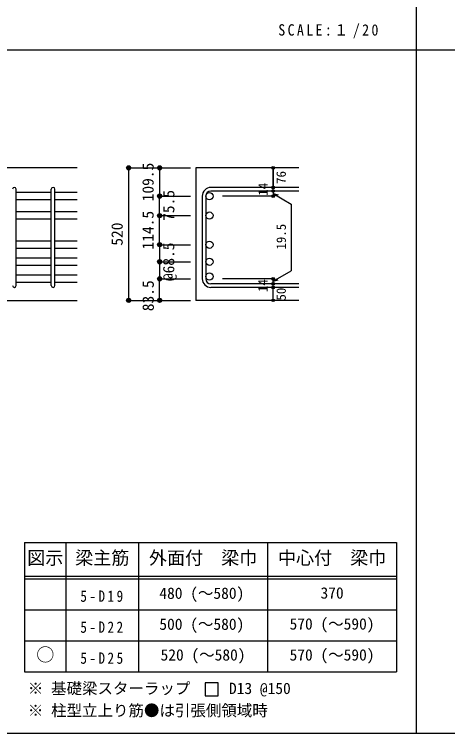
# Model space of a CAD drawing. Units: millimetres at full size, sheet at 1:20. Extents: x -3982 to 3969, y -2797 to 2801.
# Drawn here: x -2307 to -628, y -2797 to -10 of the extents above; entities that cross this region are included whole.
import ezdxf
from ezdxf.enums import TextEntityAlignment as Align

# ---------------------------------------------------------------- set-up
doc = ezdxf.new("R2010")
doc.units = ezdxf.units.MM
doc.header["$LTSCALE"] = 20
doc.header["$PDMODE"] = 32
doc.header["$PDSIZE"] = 10
for name, color, linetype in [('6-1_躯体線', 2, 'Continuous'), ('6-5_梁主筋', 7, 'Continuous'), ('6-6_S.T.P.', 7, 'Continuous'), ('6-7_文字', 7, 'Continuous'), ('6-D_寸法', 4, 'Continuous'), ('6-E_枠', 7, 'Continuous'), ('F-0_枠', 6, 'Continuous')]:
    doc.layers.add(name, color=color, linetype=linetype)
doc.styles.add('ＭＳ ゴシック', font='')
doc.styles.get('ＭＳ ゴシック').set_extended_font_data('MS Gothic')

msp = doc.modelspace()

# ---------------------------------------------------------------- linework, layer by layer
at = {"layer": '6-1_躯体線'}
for p, q in [((-2063.87, -604.67), (-3263.87, -604.67)), ((-1203.87, -604.67), (-1603.87, -604.67)), ((-1603.87, -604.67), (-1603.87, -1118.17)), ((-2463.87, -1118.17), (-2063.87, -1118.17)), ((-1203.87, -1118.17), (-1603.87, -1118.17))]:
    msp.add_line(p, q, dxfattribs=at)
at = {"layer": '6-5_梁主筋'}
for p, q in [((-2163.87, -700.28), (-2299.87, -700.28)), ((-2063.87, -700.28), (-2149.87, -700.28)), ((-2163.87, -728.28), (-2299.87, -728.28)), ((-2063.87, -728.28), (-2149.87, -728.28)), ((-2163.87, -775.67), (-2299.87, -775.67)), ((-2063.87, -775.67), (-2149.87, -775.67)), ((-2163.87, -803.67), (-2299.87, -803.67)), ((-2063.87, -803.67), (-2149.87, -803.67)), ((-2163.87, -888.67), (-2299.87, -888.67)), ((-2063.87, -888.67), (-2149.87, -888.67)), ((-2163.87, -916.67), (-2299.87, -916.67)), ((-2063.87, -916.67), (-2149.87, -916.67)), ((-2163.87, -954.67), (-2299.87, -954.67)), ((-2063.87, -954.67), (-2149.87, -954.67)), ((-2163.87, -982.67), (-2299.87, -982.67)), ((-2063.87, -982.67), (-2149.87, -982.67)), ((-2163.87, -1020.67), (-2299.87, -1020.67)), ((-2063.87, -1020.67), (-2149.87, -1020.67)), ((-2163.87, -1048.67), (-2299.87, -1048.67)), ((-2063.87, -1048.67), (-2149.87, -1048.67))]:
    msp.add_line(p, q, dxfattribs=at)
at = {"layer": '6-5_梁主筋', "color": 3}
for centre in [(-1550.87, -714.28), (-1550.87, -789.67), (-1550.87, -902.67), (-1550.87, -968.67), (-1550.87, -1025.67)]:
    msp.add_circle(centre, 14, dxfattribs=at)
at = {"layer": '6-6_S.T.P.'}
for p, q in [((-2299.87, -1061.17), (-2299.87, -687.78)), ((-2163.87, -1061.17), (-2163.87, -687.78)), ((-2149.87, -1061.17), (-2149.87, -687.78)), ((-1203.87, -680.78), (-1545.37, -680.78)), ((-1203.87, -694.78), (-1545.37, -694.78)), ((-1578.87, -714.28), (-1578.87, -1034.67)), ((-1564.87, -714.28), (-1564.87, -1034.67)), ((-1203.87, -1054.17), (-1545.37, -1054.17)), ((-1203.87, -1068.17), (-1545.37, -1068.17))]:
    msp.add_line(p, q, dxfattribs=at)
for centre, radius, start, end in [((-2306.87, -687.78), 7, 0, 180), ((-2156.87, -687.78), 7, 0, 180), ((-1545.37, -714.28), 33.5, 90, 180), ((-1545.37, -714.28), 19.5, 90, 180), ((-1545.37, -1034.67), 33.5, 180, 270), ((-1545.37, -1034.67), 19.5, 180, 270), ((-2306.87, -1061.17), 7, 180, 0), ((-2156.87, -1061.17), 7, 180, 0)]:
    msp.add_arc(centre, radius, start, end, dxfattribs=at)
at = {"layer": '6-7_文字'}
msp.add_lwpolyline([(-1567.27, -2649.97), (-1517.27, -2649.97), (-1517.27, -2599.97), (-1567.27, -2599.97)], close=True, dxfattribs=at)
at = {"layer": '6-D_寸法'}
for p, q in [((-1863.87, -604.67), (-1743.87, -604.67)), ((-1863.87, -604.67), (-1743.87, -604.67)), ((-1863.87, -604.67), (-1743.87, -604.67)), ((-1863.87, -1118.17), (-1863.87, -604.67)), ((-1743.87, -604.67), (-1623.87, -604.67)), ((-1743.87, -604.67), (-1623.87, -604.67)), ((-1743.87, -604.67), (-1743.87, -714.28)), ((-1303.87, -694.78), (-1303.87, -680.78)), ((-1303.87, -694.78), (-1303.87, -714.28)), ((-1743.87, -714.28), (-1623.87, -714.28)), ((-1743.87, -789.67), (-1743.87, -714.28)), ((-1303.87, -714.28), (-1499.95, -714.28)), ((-1303.87, -704.53), (-1233.81, -744.98)), ((-1303.87, -704.53), (-1284.55, -709.71)), ((-1233.81, -744.98), (-1233.81, -1003.97)), ((-1743.87, -789.67), (-1623.87, -789.67)), ((-1743.87, -789.67), (-1623.87, -789.67)), ((-1743.87, -902.67), (-1743.87, -789.67)), ((-1743.87, -902.67), (-1623.87, -902.67)), ((-1743.87, -902.67), (-1743.87, -968.67)), ((-1743.87, -968.67), (-1743.87, -1034.67)), ((-1743.87, -968.67), (-1623.87, -968.67)), ((-1303.87, -1044.42), (-1233.81, -1003.97)), ((-1743.87, -1034.67), (-1623.87, -1034.67)), ((-1743.87, -1034.67), (-1623.87, -1034.67)), ((-1743.87, -1034.67), (-1623.87, -1034.67)), ((-1743.87, -1034.67), (-1623.87, -1034.67)), ((-1303.87, -1034.67), (-1499.95, -1034.67)), ((-1303.87, -1054.17), (-1303.87, -1034.67)), ((-1303.87, -1044.42), (-1284.55, -1039.25)), ((-1303.87, -1068.17), (-1303.87, -1054.17)), ((-1303.87, -1118.17), (-1303.87, -1068.17)), ((-1743.87, -1118.17), (-1623.87, -1118.17))]:
    msp.add_line(p, q, dxfattribs=at)
for points in [[(-1303.87, -680.78), (-1303.87, -604.67), (-1303.87, -680.78)], [(-1863.87, -1118.17), (-1743.87, -1118.17), (-1743.87, -1034.67)]]:
    msp.add_lwpolyline(points, dxfattribs=at)
for centre, radius in [((-1863.87, -604.67), 8), ((-1863.87, -604.67), 7.2), ((-1863.87, -604.67), 6.4), ((-1863.87, -604.67), 5.6), ((-1863.87, -604.67), 4.8), ((-1863.87, -604.67), 4), ((-1863.87, -604.67), 3.2), ((-1863.87, -604.67), 2.4), ((-1863.87, -604.67), 1.6), ((-1863.87, -604.67), 0.8), ((-1743.87, -604.67), 8), ((-1743.87, -604.67), 7.2), ((-1743.87, -604.67), 6.4), ((-1743.87, -604.67), 5.6), ((-1743.87, -604.67), 4.8), ((-1743.87, -604.67), 4), ((-1743.87, -604.67), 3.2), ((-1743.87, -604.67), 2.4), ((-1743.87, -604.67), 1.6), ((-1743.87, -604.67), 0.8), ((-1303.87, -604.67), 4), ((-1303.87, -604.67), 3.6), ((-1303.87, -604.67), 3.2), ((-1303.87, -604.67), 2.8), ((-1303.87, -604.67), 2.4), ((-1303.87, -604.67), 2), ((-1303.87, -604.67), 1.6), ((-1303.87, -604.67), 1.2), ((-1303.87, -604.67), 0.8), ((-1303.87, -604.67), 0.4), ((-1303.87, -680.78), 4), ((-1303.87, -694.78), 4), ((-1303.87, -680.78), 3.6), ((-1303.87, -694.78), 3.6), ((-1303.87, -680.78), 3.2), ((-1303.87, -694.78), 3.2), ((-1303.87, -680.78), 2.8), ((-1303.87, -694.78), 2.8), ((-1303.87, -680.78), 2.4), ((-1303.87, -694.78), 2.4), ((-1303.87, -680.78), 2), ((-1303.87, -694.78), 2), ((-1303.87, -680.78), 1.6), ((-1303.87, -694.78), 1.6), ((-1303.87, -680.78), 1.2), ((-1303.87, -694.78), 1.2), ((-1303.87, -680.78), 0.8), ((-1303.87, -694.78), 0.8), ((-1303.87, -680.78), 0.4), ((-1303.87, -694.78), 0.4), ((-1743.87, -714.28), 8), ((-1743.87, -714.28), 7.2), ((-1743.87, -714.28), 6.4), ((-1743.87, -714.28), 5.6), ((-1743.87, -714.28), 4.8), ((-1743.87, -714.28), 4), ((-1743.87, -714.28), 3.2), ((-1743.87, -714.28), 2.4), ((-1743.87, -714.28), 1.6), ((-1743.87, -714.28), 0.8), ((-1303.87, -714.28), 4), ((-1303.87, -714.28), 3.6), ((-1303.87, -714.28), 3.2), ((-1303.87, -714.28), 2.8), ((-1303.87, -714.28), 2.4), ((-1303.87, -714.28), 2), ((-1303.87, -714.28), 1.6), ((-1303.87, -714.28), 1.2), ((-1303.87, -714.28), 0.8), ((-1303.87, -714.28), 0.4), ((-1743.87, -789.67), 8), ((-1743.87, -789.67), 7.2), ((-1743.87, -789.67), 6.4), ((-1743.87, -789.67), 5.6), ((-1743.87, -789.67), 4.8), ((-1743.87, -789.67), 4), ((-1743.87, -789.67), 3.2), ((-1743.87, -789.67), 2.4), ((-1743.87, -789.67), 1.6), ((-1743.87, -789.67), 0.8), ((-1743.87, -902.67), 8), ((-1743.87, -902.67), 8), ((-1743.87, -902.67), 7.2), ((-1743.87, -902.67), 7.2), ((-1743.87, -902.67), 6.4), ((-1743.87, -902.67), 6.4), ((-1743.87, -902.67), 5.6), ((-1743.87, -902.67), 5.6), ((-1743.87, -902.67), 4.8), ((-1743.87, -902.67), 4.8), ((-1743.87, -902.67), 4), ((-1743.87, -902.67), 4), ((-1743.87, -902.67), 3.2), ((-1743.87, -902.67), 3.2), ((-1743.87, -902.67), 2.4), ((-1743.87, -902.67), 2.4), ((-1743.87, -902.67), 1.6), ((-1743.87, -902.67), 1.6), ((-1743.87, -902.67), 0.8), ((-1743.87, -902.67), 0.8), ((-1743.87, -968.67), 8), ((-1743.87, -968.67), 7.2), ((-1743.87, -968.67), 6.4), ((-1743.87, -968.67), 5.6), ((-1743.87, -968.67), 4.8), ((-1743.87, -968.67), 4), ((-1743.87, -968.67), 3.2), ((-1743.87, -968.67), 2.4), ((-1743.87, -968.67), 1.6), ((-1743.87, -968.67), 0.8), ((-1743.87, -1034.67), 8), ((-1743.87, -1034.67), 7.2), ((-1743.87, -1034.67), 6.4), ((-1743.87, -1034.67), 5.6), ((-1743.87, -1034.67), 4.8), ((-1743.87, -1034.67), 4), ((-1303.87, -1034.67), 4), ((-1743.87, -1034.67), 3.2), ((-1743.87, -1034.67), 2.4), ((-1743.87, -1034.67), 1.6), ((-1743.87, -1034.67), 0.8), ((-1303.87, -1054.17), 4), ((-1303.87, -1034.67), 3.6), ((-1303.87, -1054.17), 3.6), ((-1303.87, -1034.67), 3.2), ((-1303.87, -1054.17), 3.2), ((-1303.87, -1034.67), 2.8), ((-1303.87, -1054.17), 2.8), ((-1303.87, -1034.67), 2.4), ((-1303.87, -1054.17), 2.4), ((-1303.87, -1034.67), 2), ((-1303.87, -1054.17), 2), ((-1303.87, -1034.67), 1.6), ((-1303.87, -1054.17), 1.6), ((-1303.87, -1034.67), 1.2), ((-1303.87, -1054.17), 1.2), ((-1303.87, -1034.67), 0.8), ((-1303.87, -1054.17), 0.8), ((-1303.87, -1034.67), 0.4), ((-1303.87, -1054.17), 0.4), ((-1303.87, -1068.17), 4), ((-1303.87, -1068.17), 3.6), ((-1303.87, -1068.17), 3.2), ((-1303.87, -1068.17), 2.8), ((-1303.87, -1068.17), 2.4), ((-1303.87, -1068.17), 2), ((-1303.87, -1068.17), 1.6), ((-1303.87, -1068.17), 1.2), ((-1303.87, -1068.17), 0.8), ((-1303.87, -1068.17), 0.4), ((-1863.87, -1118.17), 8), ((-1863.87, -1118.17), 7.2), ((-1863.87, -1118.17), 6.4), ((-1863.87, -1118.17), 5.6), ((-1863.87, -1118.17), 4.8), ((-1863.87, -1118.17), 4), ((-1743.87, -1118.17), 8), ((-1743.87, -1118.17), 7.2), ((-1743.87, -1118.17), 6.4), ((-1743.87, -1118.17), 5.6), ((-1743.87, -1118.17), 4.8), ((-1743.87, -1118.17), 4), ((-1303.87, -1118.17), 4), ((-1303.87, -1118.17), 3.6), ((-1863.87, -1118.17), 3.2), ((-1863.87, -1118.17), 2.4), ((-1863.87, -1118.17), 1.6), ((-1863.87, -1118.17), 0.8), ((-1743.87, -1118.17), 3.2), ((-1743.87, -1118.17), 2.4), ((-1743.87, -1118.17), 1.6), ((-1743.87, -1118.17), 0.8), ((-1303.87, -1118.17), 3.2), ((-1303.87, -1118.17), 2.8), ((-1303.87, -1118.17), 2.4), ((-1303.87, -1118.17), 2), ((-1303.87, -1118.17), 1.6), ((-1303.87, -1118.17), 1.2), ((-1303.87, -1118.17), 0.8), ((-1303.87, -1118.17), 0.4)]:
    msp.add_circle(centre, radius, dxfattribs=at)
at = {"layer": '6-D_寸法', "color": 7}
for p in [(-1863.87, -604.67), (-1743.87, -604.67), (-1303.87, -604.67), (-1303.87, -680.78), (-1303.87, -694.78), (-1743.87, -714.28), (-1303.87, -714.28), (-1743.87, -789.67), (-1743.87, -902.67), (-1743.87, -968.67), (-1743.87, -1034.67), (-1303.87, -1034.67), (-1303.87, -1034.67), (-1303.87, -1054.17), (-1303.87, -1068.17), (-1863.87, -1118.17), (-1743.87, -1118.17), (-1303.87, -1118.17)]:
    msp.add_point(p, dxfattribs=at)
at = {"layer": '6-E_枠', "color": 3}
for p, q in [((-2267.02, -2056.95), (-2267.02, -2556.95)), ((-2267.02, -2056.95), (-825.33, -2056.95)), ((-825.33, -2056.95), (-825.33, -2556.95)), ((-2267.02, -2556.95), (-825.33, -2556.95))]:
    msp.add_line(p, q, dxfattribs=at)
at = {"layer": '6-E_枠'}
for p, q in [((-2107.02, -2056.95), (-2107.02, -2556.95)), ((-1825.33, -2056.95), (-1825.33, -2556.95)), ((-1325.33, -2056.95), (-1325.33, -2556.95)), ((-2267.02, -2186.95), (-825.33, -2186.95)), ((-2267.02, -2196.95), (-825.33, -2196.95)), ((-2267.02, -2316.95), (-825.33, -2316.95)), ((-2267.02, -2436.95), (-825.33, -2436.95))]:
    msp.add_line(p, q, dxfattribs=at)
at = {"layer": 'F-0_枠', "color": 2}
for p, q in [((-749.76, 2800.77), (-749.76, -2796.83)), ((-3981.92, -148.03), (2482.4, -148.03))]:
    msp.add_line(p, q, dxfattribs=at)
at = {"layer": 'F-0_枠'}
msp.add_line((3969.4, -2796.83), (-3981.92, -2796.83), dxfattribs=at)

# ---------------------------------------------------------------- texts
at = {"layer": '6-7_文字', "color": 2, "style": 'ＭＳ ゴシック'}
for s, p in [('図示', (-2257.02, -2156.95)), ('梁主筋', (-2071.17, -2156.95)), ('外面付\u3000梁巾', (-1785.33, -2156.95)), ('中心付\u3000梁巾', (-1285.33, -2156.95)), ('○', (-2222.02, -2531.95))]:
    msp.add_text(s, height=51.32, dxfattribs=at).set_placement(p, align=Align.BOTTOM_LEFT)
at = {"layer": '6-7_文字', "style": 'ＭＳ ゴシック'}
for s, p in [('480 (～580)', (-1745.02, -2287.95)), ('370', (-1120.33, -2286.95)), ('500 (～580)', (-1745.02, -2407.95)), ('570 (～590)', (-1240.33, -2406.95)), ('520 (～580)', (-1740.33, -2526.95)), ('570 (～590)', (-1240.33, -2526.95)), ('※ 基礎梁スターラップ     D13 @150', (-2254.64, -2656.67)), ('※ 柱型立上り筋●は引張側領域時', (-2254.64, -2742.34))]:
    msp.add_text(s, height=43.99, dxfattribs=at).set_placement(p, align=Align.BOTTOM_LEFT)
at = {"layer": '6-7_文字', "color": 2, "insert": (-1283.99, -103.03), "char_height": 43.99, "attachment_point": 7, "style": 'ＭＳ ゴシック'}
msp.add_mtext('\\T1.34;\\W0.9;SCALE:１/20', dxfattribs=at)
at = {"layer": '6-7_文字', "char_height": 43.99, "attachment_point": 7, "style": 'ＭＳ ゴシック'}
for s, insert in [('\\T1.38;\\W0.85;5-D19', (-2051.17, -2286.95)), ('\\T1.38;\\W0.85;5-D22', (-2051.17, -2406.95)), ('\\T1.38;\\W0.85;5-D25', (-2051.17, -2526.95))]:
    msp.add_mtext(s, dxfattribs=dict(at, insert=insert))
at = {"layer": '6-D_寸法', "style": 'ＭＳ ゴシック'}
for s, height, p in [('109.5', 43.99, (-1753.87, -734.48)), ('76', 36.66, (-1243.89, -666.93)), ('14', 36.66, (-1313.87, -712.71)), ('75.5', 43.99, (-1673.57, -810.2)), ('114.5', 43.99, (-1753.87, -921.17)), ('520', 43.99, (-1873.87, -906.42)), ('19.5', 36.66, (-1243.52, -921.42)), ('@68.5', 43.99, (-1673.87, -1043.67)), ('83.5', 43.99, (-1753.32, -1160.23)), ('14', 36.66, (-1314.53, -1085.84)), ('50', 36.66, (-1243.79, -1118.97))]:
    msp.add_text(s, height=height, rotation=90, dxfattribs=at).set_placement(p, align=Align.BOTTOM_LEFT)

doc.saveas('drawing.dxf')
